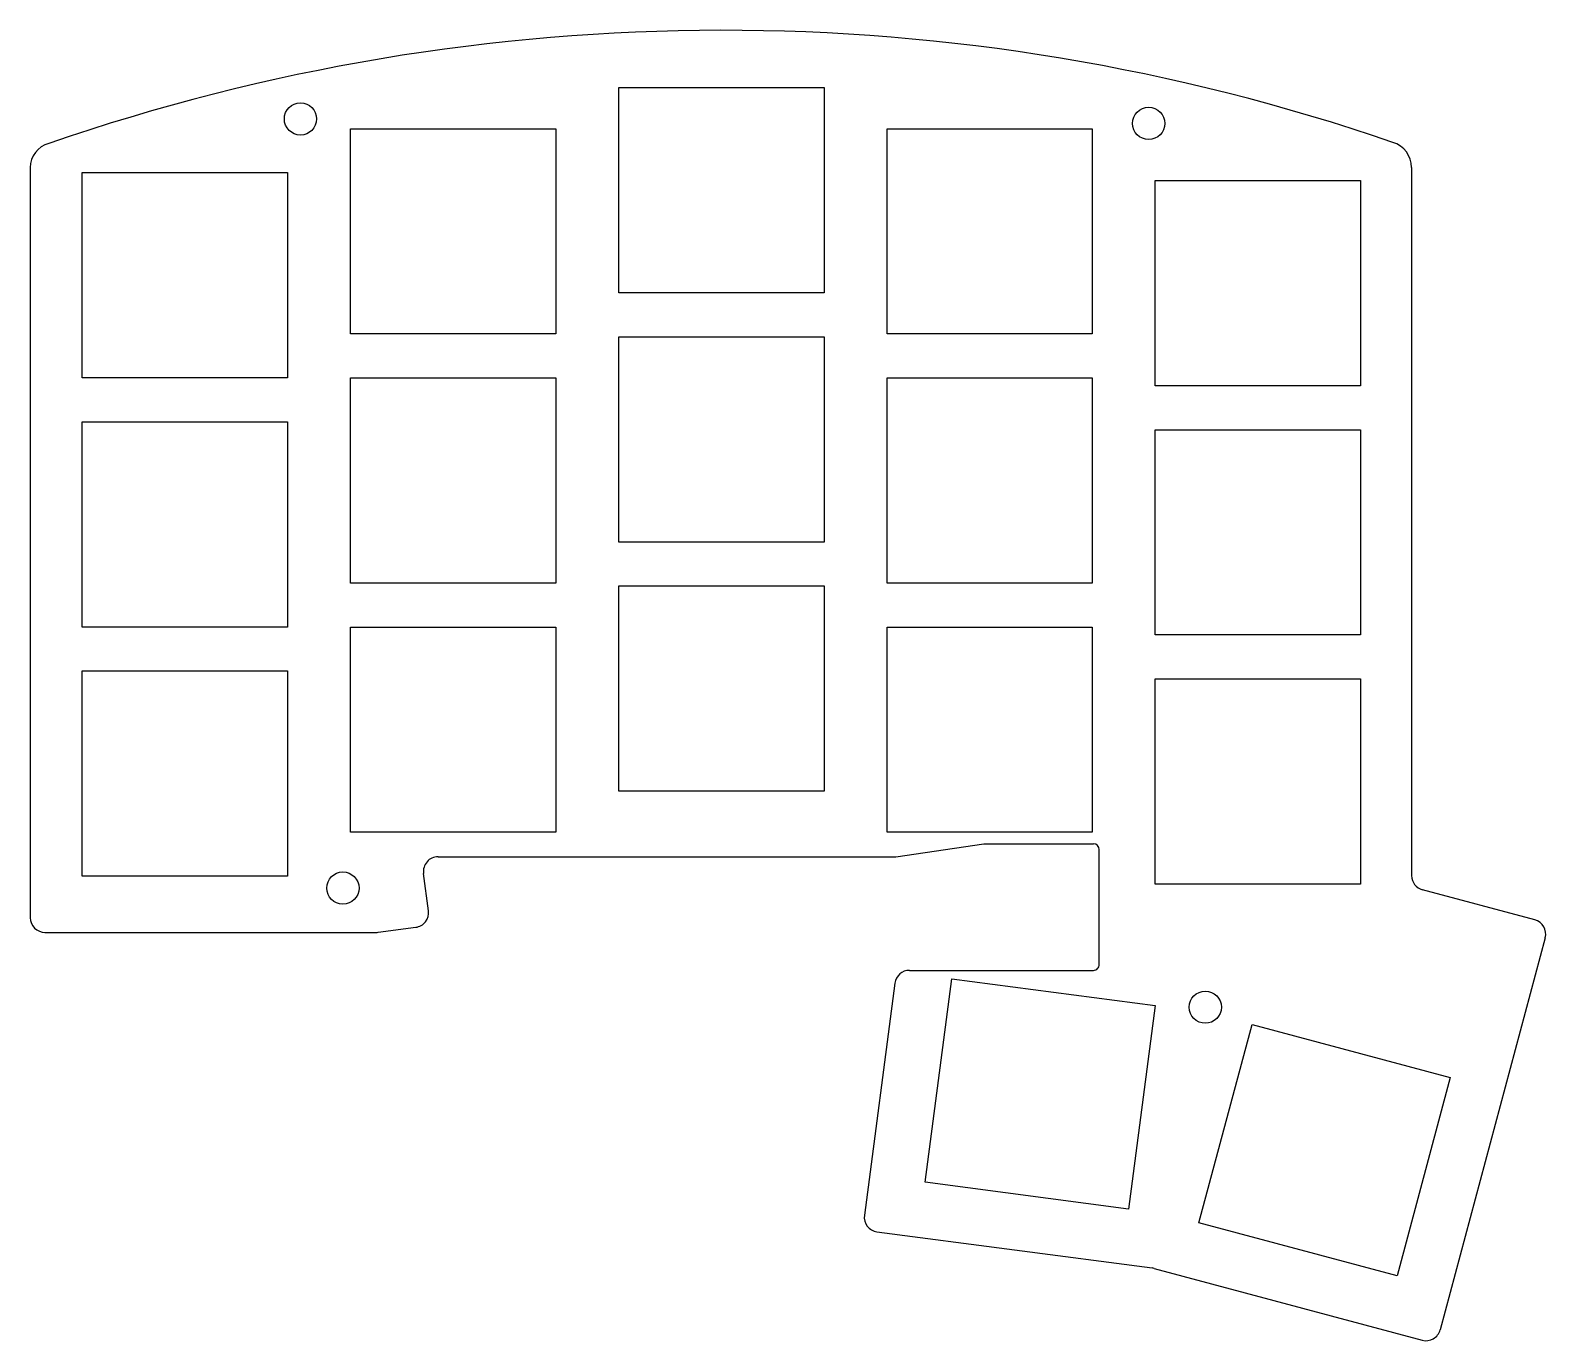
# Model space of a CAD drawing. Extents: x 79 to 182, y -137 to -47.
import ezdxf

# ---------------------------------------------------------------- set-up
doc = ezdxf.new("R2010")
doc.units = 0
doc.layers.add('BLACK', color=7, linetype='CONTINUOUS')

msp = doc.modelspace()

# ---------------------------------------------------------------- linework, layer by layer
at = {"layer": 'BLACK', "linetype": 'CONTINUOUS'}
for p, q in [((119.04619, -51.408681), (133.04619, -51.408681)), ((119.04619, -65.408681), (119.04619, -51.408681)), ((133.04619, -51.408681), (133.04619, -65.408681)), ((100.74639, -54.208681), (114.74639, -54.208681)), ((100.74639, -68.208681), (100.74639, -54.208681)), ((114.74639, -54.208681), (114.74639, -68.208681)), ((137.34599, -54.208481), (151.34599, -54.208481)), ((137.34599, -68.208481), (137.34599, -54.208481)), ((151.34599, -54.208481), (151.34599, -68.208481)), ((78.904448, -56.858591), (78.904448, -108.043881)), ((82.44659, -71.208681), (82.44659, -57.208681)), ((82.44659, -57.208681), (96.44659, -57.208681)), ((96.44659, -57.208681), (96.44659, -71.208681)), ((155.64579, -71.748281), (155.64579, -57.748281)), ((155.64579, -57.748281), (169.64579, -57.748281)), ((169.64579, -57.748281), (169.64579, -71.748281)), ((173.128112, -56.858591), (173.128112, -105.17205)), ((133.04619, -65.408681), (119.04619, -65.408681)), ((114.74639, -68.208681), (100.74639, -68.208681)), ((151.34599, -68.208481), (137.34599, -68.208481)), ((119.04619, -68.408681), (133.04619, -68.408681)), ((119.04619, -82.408681), (119.04619, -68.408681)), ((133.04619, -68.408681), (133.04619, -82.408681)), ((96.44659, -71.208681), (82.44659, -71.208681)), ((100.74639, -71.208681), (114.74639, -71.208681)), ((100.74639, -85.208681), (100.74639, -71.208681)), ((114.74639, -71.208681), (114.74639, -85.208681)), ((137.34599, -71.208681), (151.34599, -71.208681)), ((137.34599, -85.208681), (137.34599, -71.208681)), ((151.34599, -71.208681), (151.34599, -85.208681)), ((169.64579, -71.748281), (155.64579, -71.748281)), ((82.44659, -74.208481), (96.44659, -74.208481)), ((82.44659, -88.208481), (82.44659, -74.208481)), ((96.44659, -74.208481), (96.44659, -88.208481)), ((155.64579, -74.748281), (169.64579, -74.748281)), ((155.64579, -88.748281), (155.64579, -74.748281)), ((169.64579, -74.748281), (169.64579, -88.748281)), ((133.04619, -82.408681), (119.04619, -82.408681)), ((114.74639, -85.208681), (100.74639, -85.208681)), ((119.04619, -85.408681), (133.04619, -85.408681)), ((119.04619, -99.408681), (119.04619, -85.408681)), ((133.04619, -85.408681), (133.04619, -99.408681)), ((151.34599, -85.208681), (137.34599, -85.208681)), ((96.44659, -88.208481), (82.44659, -88.208481)), ((100.74639, -88.208681), (114.74639, -88.208681)), ((100.74639, -102.208681), (100.74639, -88.208681)), ((114.74639, -88.208681), (114.74639, -102.208681)), ((137.34599, -88.208681), (151.34599, -88.208681)), ((137.34599, -102.208681), (137.34599, -88.208681)), ((151.34599, -88.208681), (151.34599, -102.208681)), ((169.64579, -88.748281), (155.64579, -88.748281)), ((82.44659, -91.208481), (96.44659, -91.208481)), ((82.44659, -105.208481), (82.44659, -91.208481)), ((96.44659, -91.208481), (96.44659, -105.208481)), ((155.64579, -91.748281), (169.64579, -91.748281)), ((155.64579, -105.748281), (155.64579, -91.748281)), ((169.64579, -91.748281), (169.64579, -105.748281)), ((133.04619, -99.408681), (119.04619, -99.408681)), ((114.74639, -102.208681), (100.74639, -102.208681)), ((151.34599, -102.208681), (137.34599, -102.208681)), ((137.952264, -103.877979), (143.951383, -102.998632)), ((143.95139, -102.998681), (151.42539, -102.998681)), ((106.717112, -103.886), (137.807152, -103.888552)), ((151.82539, -111.234681), (151.82539, -103.398681)), ((96.44659, -105.208481), (82.44659, -105.208481)), ((106.062408, -107.574319), (105.725668, -105.016526)), ((169.64579, -105.748281), (155.64579, -105.748281)), ((181.53479, -108.191939), (173.869293, -106.137976)), ((79.904448, -109.043881), (102.495732, -109.043881)), ((102.626258, -109.035326), (105.201489, -108.69629)), ((182.241957, -109.416458), (175.075775, -136.161012)), ((138.877472, -111.634681), (151.42539, -111.634681)), ((137.886028, -112.504155), (135.800068, -128.348588)), ((139.939936, -126.091728), (141.767302, -112.2115)), ((141.767302, -112.2115), (155.64753, -114.038866)), ((155.64753, -114.038866), (153.820164, -127.919094)), ((158.623787, -128.854923), (162.247254, -115.331962)), ((162.247254, -115.331962), (175.770215, -118.955429)), ((175.770215, -118.955429), (172.146748, -132.47839)), ((153.820164, -127.919094), (139.939936, -126.091728)), ((172.146748, -132.47839), (158.623787, -128.854923)), ((136.660987, -129.470559), (155.433456, -131.942002)), ((155.561749, -131.967521), (173.85103, -136.868119))]:
    msp.add_line(p, q, dxfattribs=at)
at = {"layer": 'BLACK'}
for centre in [(97.3328, -53.5432), (155.194, -53.848), (100.2284, -106.0196), (159.0548, -114.1476)]:
    msp.add_circle(centre, 1.1, dxfattribs=at)
for centre, radius, start, end in [((126.12107, -188.07642), 140.58061, 71.01432751, 109.08090272), ((80.59, -56.8507), 1.68557, -255.39104388, -179.73176877), ((171.3536, -56.8452), 1.774523, -0.43236294, 73.54012594), ((151.4254, -103.3987), 0.400019, 0.00272162, 90.00143233), ((106.7171, -104.886), 0.999987, -270.00068755, -172.49991473), ((137.8072, -102.8885), 1.000056, -90.00275005, -81.65948615), ((174.128, -105.1721), 0.999923, -180.00286511, -104.9945375), ((79.9044, -108.0439), 0.999981, -180.00108867, -89.99724975), ((105.071, -107.7048), 0.999958, -82.5024502, 7.4977084), ((181.276, -109.1579), 1.000026, -14.98509002, 75.002129), ((102.4957, -108.0439), 0.999985, -89.9981665, -82.49805205), ((138.8775, -112.6347), 1.000029, 90.00160425, 172.4991346), ((151.4254, -111.2347), 0.39999, -90.00143246, 0.00272162), ((136.7915, -128.4791), 1.000012, -187.49928998, -97.49914488), ((155.3029, -132.9337), 1.000255, 75.00209604, 82.50019982), ((174.1099, -135.9023), 0.999923, -105.00440457, -14.99482907)]:
    msp.add_arc(centre, radius, start, end, dxfattribs=at)

doc.saveas('drawing.dxf')
